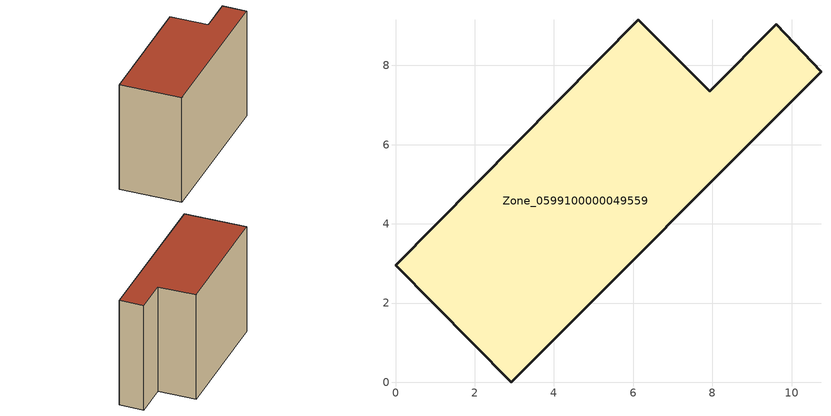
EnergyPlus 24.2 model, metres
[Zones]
Zone_0599100000049559
 floor ground (C_G): 2.92,0 0,2.95 6.13,9.15 7.93,7.35 9.61,9.04 10.74,7.84 z0
 wall outside (C_F): 0,2.95 2.92,0 10.74,7.84 9.61,9.04 7.93,7.35 6.13,9.15 0,2.95 z0:7.52
 roof outside (C_R): 6.13,9.15 0,2.95 2.92,0 10.74,7.84 9.61,9.04 7.93,7.35 z7.52
[BUILDING]
Pand.0599100000049559: North Axis=0; Terrain=City; Loads Convergence Tolerance Value=0.04; Temperature Convergence Tolerance Value=0.4; Solar Distribution=FullExterior; Maximum Number of Warmup Days=25; Minimum Number of Warmup Days=1
[Site:Location]
Rotterdam.The.Hague.AP_ZH_NLD Design_Conditions: Latitude=51.96; Longitude=4.45; Time Zone=1; Elevation=-4.5
[SITE:GROUNDTEMPERATURE:BUILDINGSURFACE]
18, 18, 18, 18, 18, 18, 18, 18, 18, 18, 18, 18
[MATERIAL] Thermal Absorptance=0.9; Solar Absorptance=0.7; Visible Absorptance=0.7
Name | Roughness | Thickness | Conductivity | Density | Specific Heat
G.TI.1946 | MediumSmooth | 0.15 | 1 | 540 | 1210
F.TI.1946 | Rough | 0.3 | 0.857143 | 1920 | 840
R.TI.1946 | MediumRough | 0.2 | 0.1 | 1500 | 1000
[CONSTRUCTION]
C_G: G.TI.1946
C_F: F.TI.1946
C_R: R.TI.1946
[ZONE]
Zone_0599100000049559: Type=1; Multiplier=1; Ceiling Height=Autocalculate; Volume=Autocalculate; Floor Area=autocalculate; Part of Total Floor Area=Yes
[ZONEINFILTRATION:DESIGNFLOWRATE]
Infil_Zone_0599100000049559: Zone or ZoneList or Space or SpaceList=Zone_0599100000049559; Schedule=AlwaysOn; Design Flow Rate Calculation Method=Flow/Area; Flow Rate per Floor Area=0.003; Constant Term Coefficient=1; Temperature Term Coefficient=0; Velocity Term Coefficient=0; Velocity Squared Term Coefficient=0
[HVACTEMPLATE:ZONE:IDEALLOADSAIRSYSTEM]
Zone_0599100000049559: Maximum Heating Supply Air Temperature=50; Minimum Cooling Supply Air Temperature=13; Maximum Heating Supply Air Humidity Ratio=0.0156; Minimum Cooling Supply Air Humidity Ratio=0.0077; Heating Limit=NoLimit; Cooling Limit=NoLimit; Dehumidification Control Type=ConstantSensibleHeatRatio; Cooling Sensible Heat Ratio=0.7; Dehumidification Setpoint=60; Humidification Control Type=None; Humidification Setpoint=30; Outdoor Air Method=None; Outdoor Air Flow Rate per Person=0.00944; Outdoor Air Flow Rate per Zone Floor Area=0; Outdoor Air Flow Rate per Zone=0; Demand Controlled Ventilation Type=None; Outdoor Air Economizer Type=NoEconomizer; Heat Recovery Type=None; Sensible Heat Recovery Effectiveness=0.7; Latent Heat Recovery Effectiveness=0.65
[ZONECONTROL:THERMOSTAT]
ThermostatControl_Zone_0599100000049559: Zone or ZoneList=Zone_0599100000049559; Control Type Schedule=DualSetpointControlType; Control 1=Thermostat_Zone_0599100000049559; Temperature Difference Between Cutout And Setpoint=0
[THERMOSTATSETPOINT:DUALSETPOINT]
Thermostat_Zone_0599100000049559: Heating Setpoint Temperature Schedule=HeatingSetpoint_Zone_0599100000049559; Cooling Setpoint Temperature Schedule=CoolingSetpoint_Zone_0599100000049559
[SCHEDULE:COMPACT]
HeatingSetpoint_Zone_0599100000049559: Through: 12/31, For: AllDays, Until: 24:00, 21
CoolingSetpoint_Zone_0599100000049559: Through: 12/31, For: AllDays, Until: 24:00, 24
DualSetpointControlType: Through: 12/31, For: AllDays, Until: 24:00, 4
AlwaysOn: Through: 12/31, For: AllDays, Until: 24:00, 1
